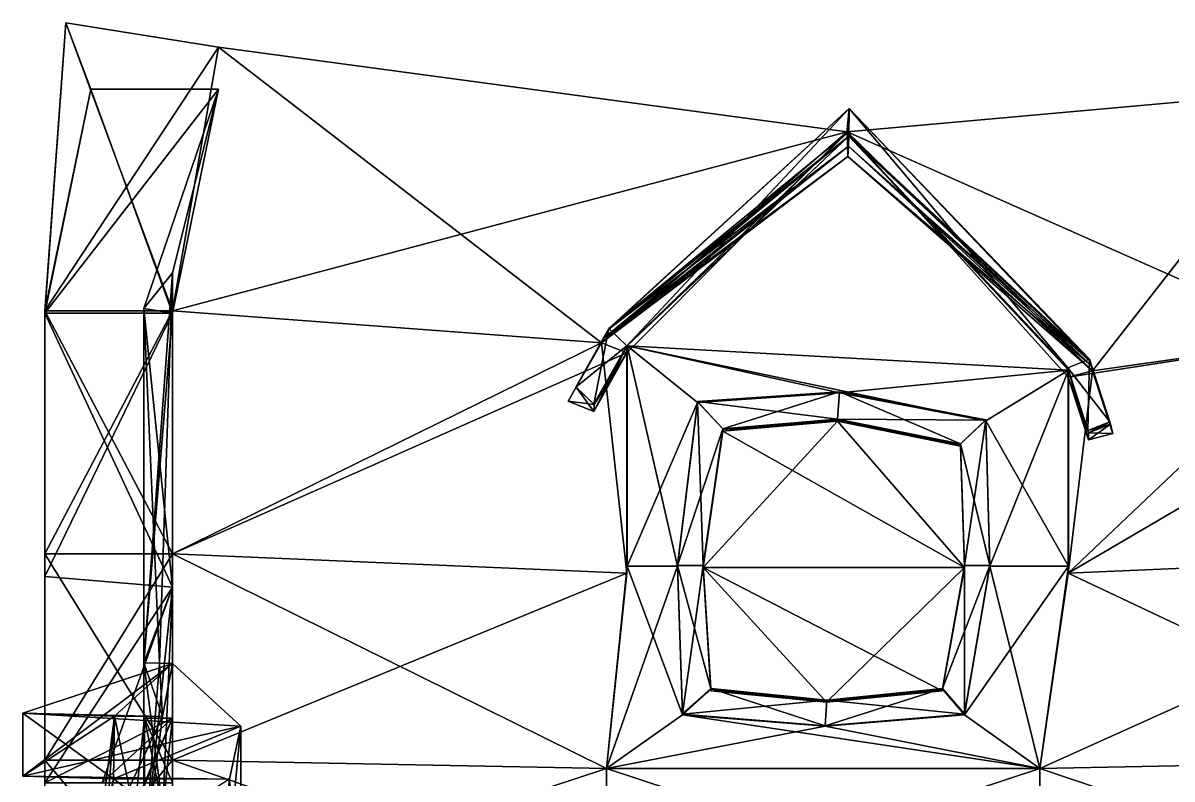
# Model space of a CAD drawing. Extents: x -16.4 to 16.4, y 0 to 31.8.
# Drawn here: x -16.37 to 3.98, y 13.59 to 26.99 of the extents above; entities that cross this region are included whole.
import ezdxf

# ---------------------------------------------------------------- set-up
doc = ezdxf.new("R2010")
doc.units = 0

msp = doc.modelspace()

# ---------------------------------------------------------------- linework, layer by layer
at = {"color": 1}
for points in [[(-15.60487, 26.987103), (-15.976721, 21.887001, 6.49938), (-12.90312, 26.5583, 0.16808)], [(-15.16466, 25.8162), (-15.976721, 21.844704, 5.46633), (-15.60487, 26.987103)], [(-15.976721, 21.844704, 5.46633), (-15.976721, 21.887001, 6.49938), (-15.60487, 26.987103)], [(-15.976721, 21.887001, -6.49937), (-15.60487, 26.987103), (-13.71518, 21.887001, -6.15353)], [(-15.16466, 25.8162), (-15.60487, 26.987103), (-15.976721, 21.887001, -6.49937)], [(-15.60487, 26.987103), (-12.90312, 26.5583, 0.16808), (-13.71518, 21.887001, -6.15353)], [(-15.976721, 21.887001, 6.49938), (-13.71518, 21.887001, 6.15354), (-12.90312, 26.5583, 0.16808)], [(-12.90312, 26.5583, 0.16808), (-13.71518, 21.887001, 6.15354), (-1.76787, 25.055603, 0.4999)], [(-13.71518, 21.887001, -6.15353), (-12.90312, 26.5583, 0.16808), (-6.12381, 21.319702, -5.07844)], [(-12.90312, 26.5583, 0.16808), (-1.76787, 25.055603, 0.4999), (-6.12381, 21.319702, -5.07844)], [(-13.71518, 21.844704, 5.46633), (-15.976721, 21.844704, 5.46633), (-15.16466, 25.8162)], [(-13.71518, 21.844704, -5.466331), (-12.90312, 25.8162), (-15.976721, 21.844704, -5.466331)], [(-12.90312, 25.8162), (-15.16466, 25.8162), (-15.976721, 21.844704, -5.466331)], [(-15.976721, 21.844704, -5.466331), (-15.16466, 25.8162), (-15.976721, 21.887001, -6.49937)], [(-12.90312, 25.8162), (-13.71518, 21.844704, 5.46633), (-15.16466, 25.8162)], [(-13.71518, 22.561401, 0.27472), (-12.90312, 25.8162), (-14.22323, 21.9272, -4.86893)], [(-12.90312, 25.8162), (-13.71518, 21.844704, -5.466331), (-14.22323, 21.9272, -4.86893)], [(-12.90312, 25.8162), (-13.71518, 22.561401, 0.27472), (-13.71518, 21.844704, 5.46633)], [(-1.76787, 25.055603, 0.4999), (2.57518, 20.823803, 5.0723), (6.457581, 25.796303, 0.7352)], [(-1.76787, 25.055603, 0.4999), (6.457581, 25.796303, 0.7352), (6.51268, 21.382103, -5.64001)], [(2.57518, 20.823803, 5.0723), (6.51268, 21.382103, 5.640009), (6.457581, 25.796303, 0.7352)], [(-5.98865, 21.571201, 8.318899), (-5.67058, 21.267101, 8.3235), (-1.735491, 25.470402, 8.135099)], [(-1.735491, 25.470402, 8.135099), (-1.73855, 24.980103, 7.52579), (-5.98865, 21.571201, 8.318899)], [(-5.98865, 21.571201, -8.318871), (-1.735491, 25.470402, -8.13506), (-1.77789, 25.033203, -8.13859)], [(-1.735491, 25.470402, -8.13506), (-5.98865, 21.571201, -8.318871), (-5.98409, 21.566303, -7.68246)], [(-1.73855, 24.980103, -7.52578), (-1.735491, 25.470402, -8.13506), (-5.98409, 21.566303, -7.68246)], [(-5.67058, 21.267101, 8.3235), (-1.77789, 25.033203, 8.138599), (-1.735491, 25.470402, 8.135099)], [(-1.735491, 25.470402, 8.135099), (-1.77789, 25.033203, 8.138599), (2.521979, 21.029102, 8.2691)], [(-1.77789, 25.033203, -8.13859), (-1.735491, 25.470402, -8.13506), (2.13608, 20.875801, -8.27154)], [(-1.73855, 24.980103, 7.52579), (-1.735491, 25.470402, 8.135099), (-1.77789, 25.033203, 8.138599)], [(-1.73855, 24.980103, 7.52579), (-1.77789, 25.033203, 8.138599), (-1.735491, 25.470402, 8.135099)], [(-1.77789, 25.033203, -8.13859), (-1.735491, 25.470402, -8.13506), (-1.73855, 24.980103, -7.52578)], [(-1.735491, 25.470402, -8.13506), (-1.77789, 25.033203, -8.13859), (-1.73855, 24.980103, -7.52578)], [(2.533879, 20.987003, 7.684599), (-1.73855, 24.980103, 7.52579), (-1.735491, 25.470402, 8.135099)], [(2.521979, 21.029102, -8.26906), (-1.735491, 25.470402, -8.13506), (-1.73855, 24.980103, -7.52578)], [(2.521979, 21.029102, 8.2691), (2.533879, 20.987003, 7.684599), (-1.735491, 25.470402, 8.135099)], [(-1.735491, 25.470402, -8.13506), (2.521979, 21.029102, -8.26906), (2.13608, 20.875801, -8.27154)], [(-13.71518, 21.887001, 6.15354), (-6.12381, 21.319702, 5.07845), (-1.76787, 25.055603, 0.4999)], [(-1.76787, 25.055603, 0.4999), (-6.12381, 21.319702, 5.07845), (-1.7559, 24.620403, 3.54547)], [(-1.7559, 24.620403, -3.54547), (-6.12381, 21.319702, -5.07844), (-1.76787, 25.055603, 0.4999)], [(-6.12381, 21.319702, 5.07845), (-5.67054, 21.1404, 5.04002), (-1.76787, 25.055603, 0.4999)], [(-1.76787, 25.055603, 0.4999), (-5.67054, 21.1404, -5.04001), (-6.12381, 21.319702, -5.07844)], [(-5.67058, 21.267101, -8.32345), (-5.98865, 21.571201, -8.318871), (-1.77789, 25.033203, -8.13859)], [(-5.67058, 21.267101, 8.3235), (-5.66602, 21.262302, 7.687), (-1.77789, 25.033203, 8.138599)], [(-5.67058, 21.267101, -8.32345), (-1.77789, 25.033203, -8.13859), (-1.73855, 24.980103, -7.52578)], [(-5.66602, 21.262302, 7.687), (-1.73855, 24.980103, 7.52579), (-1.77789, 25.033203, 8.138599)], [(-1.77789, 25.033203, 8.138599), (2.13608, 20.875801, 8.2715), (2.521979, 21.029102, 8.2691)], [(-1.77789, 25.033203, 8.138599), (-1.73855, 24.980103, 7.52579), (2.13608, 20.875801, 8.2715)], [(-1.73855, 24.980103, -7.52578), (-1.77789, 25.033203, -8.13859), (2.14798, 20.833702, -7.68704)], [(-1.77789, 25.033203, -8.13859), (2.13608, 20.875801, -8.27154), (2.14798, 20.833702, -7.68704)], [(2.57518, 20.823803, 5.0723), (-1.76787, 25.055603, 0.4999), (-1.7559, 24.620403, 3.54547)], [(-1.7559, 24.620403, -3.54547), (-1.76787, 25.055603, 0.4999), (2.57518, 20.823803, -5.0723)], [(2.57518, 20.823803, -5.0723), (-1.76787, 25.055603, 0.4999), (6.51268, 21.382103, -5.64001)], [(2.57518, 20.823803, 5.0723), (-1.76787, 25.055603, 0.4999), (2.143479, 20.711803, 5.04002)], [(2.143479, 20.711803, -5.04001), (-1.76787, 25.055603, 0.4999), (2.57518, 20.823803, -5.0723)], [(-1.747781, 24.804302, 5.40709), (-6.07704, 21.402302, 5.95015), (-1.73855, 24.980103, 7.52579)], [(-6.07704, 21.402302, 5.95015), (-5.98409, 21.566303, 7.682499), (-1.73855, 24.980103, 7.52579)], [(-1.73855, 24.980103, 7.52579), (-5.98409, 21.566303, 7.682499), (-5.98865, 21.571201, 8.318899)], [(-1.747781, 24.804302, -5.40708), (-1.73855, 24.980103, -7.52578), (-5.98409, 21.566303, -7.68246)], [(-5.66602, 21.262302, -7.68704), (-5.67058, 21.267101, -8.32345), (-1.73855, 24.980103, -7.52578)], [(-5.66602, 21.262302, 7.687), (2.14798, 20.833702, 7.687), (-1.73855, 24.980103, 7.52579)], [(-1.73855, 24.980103, -7.52578), (2.14798, 20.833702, -7.68704), (-5.66602, 21.262302, -7.68704)], [(-1.747781, 24.804302, 5.40709), (-1.73855, 24.980103, 7.52579), (2.533879, 20.987003, 7.684599)], [(-1.747781, 24.804302, -5.40708), (2.55108, 20.918903, -6.59456), (-1.73855, 24.980103, -7.52578)], [(-1.73855, 24.980103, 7.52579), (2.14798, 20.833702, 7.687), (2.13608, 20.875801, 8.2715)], [(2.533879, 20.987003, -7.68456), (2.521979, 21.029102, -8.26906), (-1.73855, 24.980103, -7.52578)], [(2.55108, 20.918903, -6.59456), (2.533879, 20.987003, -7.68456), (-1.73855, 24.980103, -7.52578)], [(-1.7559, 24.620403, 3.54547), (-6.12381, 21.319702, 5.07845), (-1.747781, 24.804302, 5.40709)], [(-6.12381, 21.319702, 5.07845), (-6.07704, 21.402302, 5.95015), (-1.747781, 24.804302, 5.40709)], [(-6.12381, 21.319702, -5.07844), (-1.7559, 24.620403, -3.54547), (-6.07704, 21.402302, -5.95015)], [(-6.07704, 21.402302, -5.95015), (-1.747781, 24.804302, -5.40708), (-5.98409, 21.566303, -7.68246)], [(-1.7559, 24.620403, -3.54547), (-1.747781, 24.804302, -5.40708), (-6.07704, 21.402302, -5.95015)], [(2.57518, 20.823803, 5.0723), (-1.7559, 24.620403, 3.54547), (-1.747781, 24.804302, 5.40709)], [(2.55108, 20.918903, -6.59456), (-1.747781, 24.804302, -5.40708), (-1.7559, 24.620403, -3.54547)], [(2.57518, 20.823803, -5.0723), (2.55108, 20.918903, -6.59456), (-1.7559, 24.620403, -3.54547)], [(2.55108, 20.918903, 6.59456), (-1.747781, 24.804302, 5.40709), (2.533879, 20.987003, 7.684599)], [(2.55108, 20.918903, 6.59456), (2.57518, 20.823803, 5.0723), (-1.747781, 24.804302, 5.40709)], [(-13.71518, 22.561401, 0.27472), (-14.22323, 21.9272, 4.86893), (-13.71518, 21.844704, 5.46633)], [(-14.22323, 21.9272, 4.86893), (-13.71518, 22.561401, 0.27472), (-13.94843, 15.639702, 2.31535)], [(-14.22323, 21.9272, -4.86893), (-14.22323, 15.644901, -4.82383), (-13.71518, 22.561401, 0.27472)], [(-14.22323, 15.644901, -4.82383), (-13.94843, 15.639702, -2.315339), (-13.71518, 22.561401, 0.27472)], [(-13.94843, 15.639702, 2.31535), (-13.71518, 22.561401, 0.27472), (-13.71518, 15.635303, -0.18607)], [(-13.71518, 22.561401, 0.27472), (-13.94843, 15.639702, -2.315339), (-13.71518, 15.635303, -0.18607)], [(-15.976721, 17.580902, 7.21959), (-13.71518, 17.580902, 7.2196), (-15.976721, 21.887001, 6.49938)], [(-13.71518, 17.580902, 7.2196), (-13.71518, 21.887001, 6.15354), (-15.976721, 21.887001, 6.49938)], [(-15.976721, 21.887001, 6.49938), (-15.976721, 21.844704, 5.46633), (-15.976721, 17.580902, 7.21959)], [(-13.71518, 17.580902, -7.21959), (-15.976721, 17.580902, -7.21959), (-13.71518, 21.887001, -6.15353)], [(-15.976721, 17.580902, -7.21959), (-15.976721, 21.887001, -6.49937), (-13.71518, 21.887001, -6.15353)], [(-15.976721, 21.844704, -5.466331), (-15.976721, 21.887001, -6.49937), (-15.976721, 17.176701, -6.18654)], [(-15.976721, 21.887001, -6.49937), (-15.976721, 17.580902, -7.21959), (-15.976721, 17.176701, -6.18654)], [(-15.976721, 21.844704, 5.46633), (-15.976721, 17.176701, 6.18655), (-15.976721, 17.580902, 7.21959)], [(-15.976721, 21.844704, 5.46633), (-13.71518, 21.844704, 5.46633), (-15.976721, 17.176701, 6.18655)], [(-13.71518, 21.844704, 5.46633), (-13.71518, 16.990303, 6.68228), (-15.976721, 17.176701, 6.18655)], [(-13.71518, 21.844704, -5.466331), (-15.976721, 21.844704, -5.466331), (-13.71518, 16.990303, -6.68227)], [(-15.976721, 21.844704, -5.466331), (-15.976721, 17.176701, -6.18654), (-13.71518, 16.990303, -6.68227)], [(-14.22323, 15.644901, 4.82384), (-13.71518, 16.990303, 6.68228), (-14.22323, 21.9272, 4.86893)], [(-13.71518, 16.990303, 6.68228), (-13.71518, 21.844704, 5.46633), (-14.22323, 21.9272, 4.86893)], [(-14.22323, 15.644901, 4.82384), (-14.22323, 21.9272, 4.86893), (-13.94843, 15.639702, 2.31535)], [(-14.22323, 15.644901, -4.82383), (-14.22323, 21.9272, -4.86893), (-13.71518, 21.844704, -5.466331)], [(-13.71518, 16.990303, -6.68227), (-14.22323, 15.644901, -4.82383), (-13.71518, 21.844704, -5.466331)], [(-13.71518, 17.580902, 7.2196), (-6.12381, 21.319702, 5.07845), (-13.71518, 21.887001, 6.15354)], [(-6.12381, 21.319702, -5.07844), (-13.71518, 17.580902, -7.21959), (-13.71518, 21.887001, -6.15353)], [(10.07428, 17.580902, 7.2196), (10.07428, 21.887001, 6.15354), (2.143479, 17.237301, 6.22504)], [(10.07428, 21.887001, 6.15354), (6.51268, 21.382103, 5.640009), (2.143479, 17.237301, 6.22504)], [(-5.67058, 21.267101, 8.3235), (-5.98865, 21.571201, 8.318899), (-6.5734, 20.534603, 8.2882)], [(-5.98865, 21.571201, 8.318899), (-5.98409, 21.566303, 7.682499), (-6.5734, 20.534603, 8.2882)], [(-6.255321, 20.230503, -8.29282), (-6.5734, 20.534603, -8.28824), (-5.98865, 21.571201, -8.318871)], [(-5.98865, 21.571201, -8.318871), (-6.5734, 20.534603, -8.28824), (-6.568841, 20.5298, -7.65183)], [(-5.98409, 21.566303, -7.68246), (-5.98865, 21.571201, -8.318871), (-6.568841, 20.5298, -7.65183)], [(-5.67058, 21.267101, -8.32345), (-6.255321, 20.230503, -8.29282), (-5.98865, 21.571201, -8.318871)], [(-6.568841, 20.5298, 7.6518), (-5.98409, 21.566303, 7.682499), (-6.70855, 20.2831, 5.42094)], [(-5.98409, 21.566303, 7.682499), (-6.07704, 21.402302, 5.95015), (-6.70855, 20.2831, 5.42094)], [(-6.70855, 20.2831, 5.42094), (-6.07704, 21.402302, 5.95015), (-6.12381, 21.319702, 5.07845)], [(-6.568841, 20.5298, -7.65183), (-6.70855, 20.2831, -5.42093), (-6.07704, 21.402302, -5.95015)], [(-6.07704, 21.402302, -5.95015), (-6.70855, 20.2831, -5.42093), (-6.12381, 21.319702, -5.07844)], [(-5.98409, 21.566303, 7.682499), (-6.568841, 20.5298, 7.6518), (-6.5734, 20.534603, 8.2882)], [(-5.98409, 21.566303, -7.68246), (-6.568841, 20.5298, -7.65183), (-6.07704, 21.402302, -5.95015)], [(2.143479, 17.237301, 6.22504), (6.51268, 21.382103, 5.640009), (2.143479, 20.711803, 5.04002)], [(6.51268, 21.382103, 5.640009), (2.57518, 20.823803, 5.0723), (2.143479, 20.711803, 5.04002)], [(10.07428, 17.580902, -7.21959), (2.143479, 17.237301, -6.22503), (6.51268, 21.382103, -5.64001)], [(6.51268, 21.382103, -5.64001), (2.143479, 17.237301, -6.22503), (2.57518, 20.823803, -5.0723)], [(-5.67054, 21.1404, 5.04002), (-6.12381, 21.319702, 5.07845), (-13.71518, 17.580902, 7.2196)], [(-5.67054, 17.237301, -6.22503), (-13.71518, 17.580902, -7.21959), (-6.12381, 21.319702, -5.07844)], [(-6.255321, 20.230503, 8.292799), (-5.67058, 21.267101, 8.3235), (-6.5734, 20.534603, 8.2882)], [(-6.255321, 20.230503, 8.292799), (-6.250761, 20.2257, 7.6564), (-5.67058, 21.267101, 8.3235)], [(-6.255321, 20.230503, -8.29282), (-5.67058, 21.267101, -8.32345), (-5.66602, 21.262302, -7.68704)], [(-6.250761, 20.2257, -7.65641), (-6.255321, 20.230503, -8.29282), (-5.66602, 21.262302, -7.68704)], [(-5.67054, 21.1404, -5.04001), (-6.255291, 20.103802, -5.3825), (-5.66602, 21.262302, -7.68704)], [(-6.255291, 20.103802, -5.3825), (-6.250761, 20.2257, -7.65641), (-5.66602, 21.262302, -7.68704)], [(-6.250761, 20.2257, 7.6564), (-5.66602, 21.262302, 7.687), (-5.67058, 21.267101, 8.3235)], [(-5.67054, 21.1404, 5.04002), (-5.66602, 21.262302, 7.687), (-6.250761, 20.2257, 7.6564)], [(-5.67054, 21.1404, -5.04001), (-5.67054, 17.237301, -6.22503), (-6.12381, 21.319702, -5.07844)], [(-5.66602, 21.262302, 7.687), (-5.67054, 21.1404, 5.04002), (-5.66602, 17.359303, 8.0021)], [(-5.67054, 21.1404, -5.04001), (-5.66602, 21.262302, -7.68704), (-5.67054, 17.237301, -6.22503)], [(-5.66602, 21.262302, -7.68704), (-5.66602, 17.359303, -8.002131), (-5.67054, 17.237301, -6.22503)], [(-4.42224, 20.259903, 7.7704), (-5.66602, 21.262302, 7.687), (-4.773951, 17.359303, 8.0021)], [(-5.66602, 21.262302, 7.687), (-5.66602, 17.359303, 8.0021), (-4.773951, 17.359303, 8.0021)], [(2.14798, 20.833702, 7.687), (-5.66602, 21.262302, 7.687), (-1.90493, 20.432404, 7.7685)], [(-1.90493, 20.432404, 7.7685), (-5.66602, 21.262302, 7.687), (-4.42224, 20.259903, 7.7704)], [(-5.66602, 21.262302, -7.68704), (-4.42224, 20.259903, -7.77043), (-5.66602, 17.359303, -8.002131)], [(2.14798, 20.833702, -7.68704), (0.68758, 19.935402, -7.766), (-5.66602, 21.262302, -7.68704)], [(0.68758, 19.935402, -7.766), (-1.90493, 20.432404, -7.76846), (-5.66602, 21.262302, -7.68704)], [(-5.66602, 21.262302, -7.68704), (-1.90493, 20.432404, -7.76846), (-4.42224, 20.259903, -7.77043)], [(-5.67054, 17.237301, 6.22504), (-5.67054, 21.1404, 5.04002), (-13.71518, 17.580902, 7.2196)], [(-6.255291, 20.103802, 5.38251), (-5.67054, 21.1404, 5.04002), (-6.250761, 20.2257, 7.6564)], [(-5.67054, 21.1404, 5.04002), (-5.67054, 17.237301, 6.22504), (-5.66602, 17.359303, 8.0021)], [(2.521979, 21.029102, 8.2691), (2.13608, 20.875801, 8.2715), (2.493979, 19.7663, 8.406)], [(2.521979, 21.029102, -8.26906), (2.87978, 19.919601, -8.403481), (2.13608, 20.875801, -8.27154)], [(2.87978, 19.919601, 8.4035), (2.521979, 21.029102, 8.2691), (2.493979, 19.7663, 8.406)], [(2.87978, 19.919601, 8.4035), (2.89168, 19.877502, 7.819), (2.521979, 21.029102, 8.2691)], [(2.89168, 19.877502, 7.819), (2.533879, 20.987003, 7.684599), (2.521979, 21.029102, 8.2691)], [(2.87978, 19.919601, -8.403481), (2.521979, 21.029102, -8.26906), (2.533879, 20.987003, -7.68456)], [(2.89168, 19.877502, 7.819), (2.55108, 20.918903, 6.59456), (2.533879, 20.987003, 7.684599)], [(2.89168, 19.877502, -7.81898), (2.87978, 19.919601, -8.403481), (2.533879, 20.987003, -7.68456)], [(2.55108, 20.918903, -6.59456), (2.89168, 19.877502, -7.81898), (2.533879, 20.987003, -7.68456)], [(0.68758, 19.935402, 7.766), (2.14798, 20.833702, 7.687), (-1.90493, 20.432404, 7.7685)], [(2.14798, 20.833702, 7.687), (0.68758, 19.935402, 7.766), (0.75738, 17.359303, 8.0021)], [(2.14798, 20.833702, -7.68704), (2.14798, 17.359303, -8.002131), (0.68758, 19.935402, -7.766)], [(2.14798, 17.359303, 8.0021), (2.14798, 20.833702, 7.687), (0.75738, 17.359303, 8.0021)], [(2.13608, 20.875801, 8.2715), (2.14798, 20.833702, 7.687), (2.493979, 19.7663, 8.406)], [(2.87978, 19.919601, -8.403481), (2.493979, 19.7663, -8.40596), (2.13608, 20.875801, -8.27154)], [(2.14798, 20.833702, -7.68704), (2.13608, 20.875801, -8.27154), (2.505879, 19.724201, -7.82146)], [(2.13608, 20.875801, -8.27154), (2.493979, 19.7663, -8.40596), (2.505879, 19.724201, -7.82146)], [(2.14798, 20.833702, 7.687), (2.143479, 20.711803, 5.04002), (2.50128, 19.602303, 5.54668)], [(2.14798, 20.833702, -7.68704), (2.505879, 19.724201, -7.82146), (2.143479, 20.711803, -5.04001)], [(2.14798, 17.359303, 8.0021), (2.143479, 17.237301, 6.22504), (2.14798, 20.833702, 7.687)], [(2.143479, 17.237301, 6.22504), (2.143479, 20.711803, 5.04002), (2.14798, 20.833702, 7.687)], [(2.14798, 17.359303, -8.002131), (2.14798, 20.833702, -7.68704), (2.143479, 20.711803, -5.04001)], [(2.143479, 17.237301, -6.22503), (2.143479, 20.711803, -5.04001), (2.57518, 20.823803, -5.0723)], [(2.505879, 19.724201, 7.821499), (2.14798, 20.833702, 7.687), (2.50128, 19.602303, 5.54668)], [(2.14798, 20.833702, 7.687), (2.505879, 19.724201, 7.821499), (2.493979, 19.7663, 8.406)], [(2.57518, 20.823803, 5.0723), (2.55108, 20.918903, 6.59456), (2.89168, 19.877502, 7.819)], [(2.57518, 20.823803, -5.0723), (2.93298, 19.714302, -5.57896), (2.55108, 20.918903, -6.59456)], [(2.93298, 19.714302, -5.57896), (2.89168, 19.877502, -7.81898), (2.55108, 20.918903, -6.59456)], [(2.93298, 19.714302, 5.578969), (2.57518, 20.823803, 5.0723), (2.89168, 19.877502, 7.819)], [(2.505879, 19.724201, -7.82146), (2.50128, 19.602303, -5.54668), (2.143479, 20.711803, -5.04001)], [(2.143479, 17.237301, -6.22503), (2.14798, 17.359303, -8.002131), (2.143479, 20.711803, -5.04001)], [(-6.70855, 20.2831, 5.42094), (-6.255291, 20.103802, 5.38251), (-6.568841, 20.5298, 7.6518)], [(-6.70855, 20.2831, -5.42093), (-6.568841, 20.5298, -7.65183), (-6.250761, 20.2257, -7.65641)], [(-6.5734, 20.534603, 8.2882), (-6.568841, 20.5298, 7.6518), (-6.255321, 20.230503, 8.292799)], [(-6.568841, 20.5298, -7.65183), (-6.5734, 20.534603, -8.28824), (-6.250761, 20.2257, -7.65641)], [(-6.5734, 20.534603, -8.28824), (-6.255321, 20.230503, -8.29282), (-6.250761, 20.2257, -7.65641)], [(-6.255291, 20.103802, 5.38251), (-6.250761, 20.2257, 7.6564), (-6.568841, 20.5298, 7.6518)], [(-6.568841, 20.5298, 7.6518), (-6.250761, 20.2257, 7.6564), (-6.255321, 20.230503, 8.292799)], [(-4.42192, 20.275803, -8.04012), (-4.42224, 20.259903, -7.77043), (-1.904611, 20.448303, -8.03814)], [(-4.42224, 20.259903, -7.77043), (-1.90493, 20.432404, -7.76846), (-1.904611, 20.448303, -8.03814)], [(-1.90493, 20.432404, 7.7685), (-4.42224, 20.259903, 7.7704), (-4.42193, 20.2752, 8.0305)], [(-4.42193, 20.2752, 8.0305), (-3.969531, 19.795002, 8.070099), (-1.90462, 20.447803, 8.0285)], [(-1.90462, 20.447803, 8.0285), (-1.90493, 20.432404, 7.7685), (-4.42193, 20.2752, 8.0305)], [(-4.42192, 20.275803, -8.04012), (-1.904611, 20.448303, -8.03814), (-1.93891, 19.968002, -8.07622)], [(-3.969531, 19.795002, 8.070099), (-1.93892, 19.967403, 8.066599), (-1.90462, 20.447803, 8.0285)], [(-1.90462, 20.447803, 8.0285), (-1.93892, 19.967403, 8.066599), (0.68788, 19.950703, 8.0261)], [(-1.93891, 19.968002, -8.07622), (-1.904611, 20.448303, -8.03814), (0.235479, 19.528301, -8.07325)], [(-1.904611, 20.448303, -8.03814), (-1.90493, 20.432404, -7.76846), (0.68788, 19.951302, -8.03569)], [(0.68758, 19.935402, 7.766), (-1.90493, 20.432404, 7.7685), (-1.90462, 20.447803, 8.0285)], [(-1.90493, 20.432404, -7.76846), (0.68758, 19.935402, -7.766), (0.68788, 19.951302, -8.03569)], [(0.68788, 19.950703, 8.0261), (0.68758, 19.935402, 7.766), (-1.90462, 20.447803, 8.0285)], [(-1.904611, 20.448303, -8.03814), (0.68788, 19.951302, -8.03569), (0.235479, 19.528301, -8.07325)], [(-6.255291, 20.103802, -5.3825), (-6.70855, 20.2831, -5.42093), (-6.250761, 20.2257, -7.65641)], [(-4.42224, 20.259903, -7.77043), (-4.773951, 17.359303, -8.002131), (-5.66602, 17.359303, -8.002131)], [(-4.77363, 17.375202, -8.27182), (-4.773951, 17.359303, -8.002131), (-4.42192, 20.275803, -8.04012)], [(-4.773951, 17.359303, -8.002131), (-4.42224, 20.259903, -7.77043), (-4.42192, 20.275803, -8.04012)], [(-4.42224, 20.259903, 7.7704), (-4.773951, 17.359303, 8.0021), (-4.77364, 17.374603, 8.262199)], [(-4.42193, 20.2752, 8.0305), (-4.77364, 17.374603, 8.262199), (-3.969531, 19.795002, 8.070099)], [(-4.42193, 20.2752, 8.0305), (-4.42224, 20.259903, 7.7704), (-4.77364, 17.374603, 8.262199)], [(-4.77363, 17.375202, -8.27182), (-4.42192, 20.275803, -8.04012), (-4.32123, 17.375202, -8.27182)], [(-4.42192, 20.275803, -8.04012), (-3.969521, 19.795502, -8.07972), (-4.32123, 17.375202, -8.27182)], [(-3.969521, 19.795502, -8.07972), (-4.42192, 20.275803, -8.04012), (-1.93891, 19.968002, -8.07622)], [(-1.93996, 19.927303, 7.34934), (-1.93923, 19.952103, 7.8065), (-3.970571, 19.754902, 7.35284)], [(-1.93923, 19.952103, 7.8065), (-3.969841, 19.779602, 7.81), (-3.970571, 19.754902, 7.35284)], [(-3.969531, 19.795002, 8.070099), (-3.969841, 19.779602, 7.81), (-1.93892, 19.967403, 8.066599)], [(-3.969841, 19.779602, 7.81), (-1.93923, 19.952103, 7.8065), (-1.93892, 19.967403, 8.066599)], [(-1.93923, 19.952103, -7.80654), (-1.93996, 19.927303, -7.34934), (-3.969841, 19.779602, -7.81004)], [(-1.93923, 19.952103, -7.80654), (-3.969841, 19.779602, -7.81004), (-3.969521, 19.795502, -8.07972)], [(-1.93891, 19.968002, -8.07622), (-1.93923, 19.952103, -7.80654), (-3.969521, 19.795502, -8.07972)], [(0.23518, 19.512402, 7.8036), (-1.93923, 19.952103, 7.8065), (-1.93996, 19.927303, 7.34934)], [(0.23438, 19.487602, -7.34636), (-1.93996, 19.927303, -7.34934), (-1.93923, 19.952103, -7.80654)], [(0.23518, 19.512402, -7.80356), (-1.93923, 19.952103, -7.80654), (-1.93891, 19.968002, -8.07622)], [(-1.93892, 19.967403, 8.066599), (-1.93923, 19.952103, 7.8065), (0.235479, 19.527702, 8.063601)], [(0.23518, 19.512402, -7.80356), (0.23438, 19.487602, -7.34636), (-1.93923, 19.952103, -7.80654)], [(-1.93923, 19.952103, 7.8065), (0.23518, 19.512402, 7.8036), (0.235479, 19.527702, 8.063601)], [(-1.93892, 19.967403, 8.066599), (0.235479, 19.527702, 8.063601), (0.68788, 19.950703, 8.0261)], [(0.235479, 19.528301, -8.07325), (0.23518, 19.512402, -7.80356), (-1.93891, 19.968002, -8.07622)], [(0.235479, 19.528301, -8.07325), (0.68788, 19.951302, -8.03569), (0.30538, 17.375202, -8.27182)], [(0.68788, 19.950703, 8.0261), (0.235479, 19.527702, 8.063601), (0.75768, 17.374603, 8.262199)], [(0.68788, 19.951302, -8.03569), (0.75778, 17.375202, -8.27182), (0.30538, 17.375202, -8.27182)], [(0.68788, 19.951302, -8.03569), (0.68758, 19.935402, -7.766), (0.75778, 17.375202, -8.27182)], [(0.75738, 17.359303, 8.0021), (0.68758, 19.935402, 7.766), (0.68788, 19.950703, 8.0261)], [(0.75768, 17.374603, 8.262199), (0.75738, 17.359303, 8.0021), (0.68788, 19.950703, 8.0261)], [(-4.77364, 17.374603, 8.262199), (-4.32124, 17.374603, 8.262199), (-3.969531, 19.795002, 8.070099)], [(-3.970571, 19.754902, 7.35284), (-4.32228, 17.334503, 7.54494), (-1.93996, 19.927303, 7.34934)], [(-4.32228, 17.334503, 7.54494), (0.304279, 17.334503, 7.54494), (-1.93996, 19.927303, 7.34934)], [(-3.970571, 19.754902, 7.35284), (-3.969841, 19.779602, 7.81), (-4.32228, 17.334503, 7.54494)], [(-3.969841, 19.779602, 7.81), (-4.32155, 17.359303, 8.0021), (-4.32228, 17.334503, 7.54494)], [(-4.32228, 17.334503, -7.54493), (-3.970571, 19.754902, -7.35284), (0.304279, 17.334503, -7.54493)], [(-3.970571, 19.754902, -7.35284), (-4.32228, 17.334503, -7.54493), (-4.32155, 17.359303, -8.002131)], [(-4.32124, 17.374603, 8.262199), (-4.32155, 17.359303, 8.0021), (-3.969531, 19.795002, 8.070099)], [(-4.32155, 17.359303, 8.0021), (-3.969841, 19.779602, 7.81), (-3.969531, 19.795002, 8.070099)], [(-3.969841, 19.779602, -7.81004), (-3.970571, 19.754902, -7.35284), (-4.32155, 17.359303, -8.002131)], [(-3.969841, 19.779602, -7.81004), (-4.32155, 17.359303, -8.002131), (-4.32123, 17.375202, -8.27182)], [(-3.969521, 19.795502, -8.07972), (-3.969841, 19.779602, -7.81004), (-4.32123, 17.375202, -8.27182)], [(-3.970571, 19.754902, -7.35284), (-1.93996, 19.927303, -7.34934), (0.304279, 17.334503, -7.54493)], [(-1.93996, 19.927303, -7.34934), (-3.970571, 19.754902, -7.35284), (-3.969841, 19.779602, -7.81004)], [(-1.93996, 19.927303, 7.34934), (0.304279, 17.334503, 7.54494), (0.23438, 19.487602, 7.34637)], [(0.304279, 17.334503, -7.54493), (-1.93996, 19.927303, -7.34934), (0.23438, 19.487602, -7.34636)], [(0.23438, 19.487602, 7.34637), (0.23518, 19.512402, 7.8036), (-1.93996, 19.927303, 7.34934)], [(2.14798, 17.359303, -8.002131), (0.75738, 17.359303, -8.002131), (0.68758, 19.935402, -7.766)], [(0.68758, 19.935402, -7.766), (0.75738, 17.359303, -8.002131), (0.75778, 17.375202, -8.27182)], [(2.493979, 19.7663, 8.406), (2.505879, 19.724201, 7.821499), (2.87978, 19.919601, 8.4035)], [(2.493979, 19.7663, -8.40596), (2.87978, 19.919601, -8.403481), (2.89168, 19.877502, -7.81898)], [(2.505879, 19.724201, -7.82146), (2.493979, 19.7663, -8.40596), (2.89168, 19.877502, -7.81898)], [(2.505879, 19.724201, -7.82146), (2.89168, 19.877502, -7.81898), (2.50128, 19.602303, -5.54668)], [(2.89168, 19.877502, -7.81898), (2.93298, 19.714302, -5.57896), (2.50128, 19.602303, -5.54668)], [(2.505879, 19.724201, 7.821499), (2.89168, 19.877502, 7.819), (2.87978, 19.919601, 8.4035)], [(2.89168, 19.877502, 7.819), (2.505879, 19.724201, 7.821499), (2.93298, 19.714302, 5.578969)], [(2.505879, 19.724201, 7.821499), (2.50128, 19.602303, 5.54668), (2.93298, 19.714302, 5.578969)], [(0.304979, 17.359303, 8.0021), (0.23518, 19.512402, 7.8036), (0.23438, 19.487602, 7.34637)], [(0.304279, 17.334503, -7.54493), (0.23438, 19.487602, -7.34636), (0.23518, 19.512402, -7.80356)], [(0.304279, 17.334503, 7.54494), (0.304979, 17.359303, 8.0021), (0.23438, 19.487602, 7.34637)], [(0.304979, 17.359303, -8.002131), (0.23518, 19.512402, -7.80356), (0.235479, 19.528301, -8.07325)], [(0.235479, 19.527702, 8.063601), (0.23518, 19.512402, 7.8036), (0.30528, 17.374603, 8.262199)], [(0.304979, 17.359303, -8.002131), (0.304279, 17.334503, -7.54493), (0.23518, 19.512402, -7.80356)], [(0.23518, 19.512402, 7.8036), (0.304979, 17.359303, 8.0021), (0.30528, 17.374603, 8.262199)], [(0.30538, 17.375202, -8.27182), (0.304979, 17.359303, -8.002131), (0.235479, 19.528301, -8.07325)], [(0.235479, 19.527702, 8.063601), (0.30528, 17.374603, 8.262199), (0.75768, 17.374603, 8.262199)], [(-15.976721, 17.580902, 7.21959), (-15.976721, 17.176701, 6.18655), (-15.976721, 13.924301, 9.1012)], [(-15.976721, 13.924301, 9.1012), (-13.71518, 13.924202, 9.1012), (-15.976721, 17.580902, 7.21959)], [(-13.71518, 13.924202, 9.1012), (-13.71518, 17.580902, 7.2196), (-15.976721, 17.580902, 7.21959)], [(-15.976721, 17.176701, -6.18654), (-15.976721, 17.580902, -7.21959), (-15.976721, 13.52, -8.188721)], [(-15.976721, 17.580902, -7.21959), (-15.976721, 13.924301, -9.10117), (-15.976721, 13.52, -8.188721)], [(-13.71518, 13.924202, -9.10118), (-15.976721, 13.924301, -9.10117), (-13.71518, 17.580902, -7.21959)], [(-15.976721, 13.924301, -9.10117), (-15.976721, 17.580902, -7.21959), (-13.71518, 17.580902, -7.21959)], [(-13.71518, 17.580902, 7.2196), (-13.71518, 13.924202, 9.1012), (-5.67054, 17.237301, 6.22504)], [(-13.71518, 13.924202, -9.10118), (-13.71518, 17.580902, -7.21959), (-6.03192, 13.774502, -8.106621)], [(-13.71518, 17.580902, -7.21959), (-5.67054, 17.237301, -6.22503), (-6.03192, 13.774502, -8.106621)], [(2.143479, 17.237301, 6.22504), (1.642079, 13.774502, 8.1066), (10.07428, 17.580902, 7.2196)], [(1.642079, 13.774502, 8.1066), (9.154579, 13.924301, 9.1012), (10.07428, 17.580902, 7.2196)], [(2.143479, 17.237301, -6.22503), (10.07428, 17.580902, -7.21959), (9.154579, 13.924301, -9.10118)], [(-5.67054, 17.237301, 6.22504), (-6.03192, 13.774502, 8.1066), (-5.66602, 17.359303, 8.0021)], [(-5.66602, 17.359303, 8.0021), (-6.03192, 13.774502, 8.1066), (-4.773951, 17.359303, 8.0021)], [(-6.03192, 13.774502, 8.1066), (-4.68602, 14.726501, 8.078899), (-4.773951, 17.359303, 8.0021)], [(-5.66602, 17.359303, -8.002131), (-6.03192, 13.774502, -8.106621), (-5.67054, 17.237301, -6.22503)], [(-6.03192, 13.774502, -8.106621), (-5.66602, 17.359303, -8.002131), (-4.68602, 14.726501, -8.078871)], [(-5.66602, 17.359303, -8.002131), (-4.773951, 17.359303, -8.002131), (-4.68602, 14.726501, -8.078871)], [(-4.68602, 14.726501, -8.078871), (-4.773951, 17.359303, -8.002131), (-4.77363, 17.375202, -8.27182)], [(-4.77364, 17.374603, 8.262199), (-4.773951, 17.359303, 8.0021), (-4.68571, 14.741901, 8.3389)], [(-4.773951, 17.359303, 8.0021), (-4.68602, 14.726501, 8.078899), (-4.68571, 14.741901, 8.3389)], [(-4.68571, 14.741901, 8.3389), (-4.18574, 15.194103, 8.325701), (-4.77364, 17.374603, 8.262199)], [(-4.18574, 15.194103, 8.325701), (-4.32124, 17.374603, 8.262199), (-4.77364, 17.374603, 8.262199)], [(-4.6857, 14.7425, -8.348551), (-4.77363, 17.375202, -8.27182), (-4.32123, 17.375202, -8.27182)], [(-4.6857, 14.7425, -8.348551), (-4.68602, 14.726501, -8.078871), (-4.77363, 17.375202, -8.27182)], [(-4.18573, 15.194702, -8.33537), (-4.6857, 14.7425, -8.348551), (-4.32123, 17.375202, -8.27182)], [(-4.32228, 17.334503, 7.54494), (-4.32155, 17.359303, 8.0021), (-4.18678, 15.154003, 7.6085)], [(-4.32155, 17.359303, -8.002131), (-4.32228, 17.334503, -7.54493), (-4.18605, 15.178802, -8.06569)], [(0.304279, 17.334503, 7.54494), (-4.32228, 17.334503, 7.54494), (-2.13422, 14.950302, 7.6085)], [(-2.13422, 14.950302, 7.6085), (-4.32228, 17.334503, 7.54494), (-4.18678, 15.154003, 7.6085)], [(0.304279, 17.334503, -7.54493), (-0.08582, 15.154003, -7.60849), (-4.32228, 17.334503, -7.54493)], [(-0.08582, 15.154003, -7.60849), (-2.13422, 14.950302, -7.60849), (-4.32228, 17.334503, -7.54493)], [(-4.32228, 17.334503, -7.54493), (-2.13422, 14.950302, -7.60849), (-4.18678, 15.154003, -7.60849)], [(-4.32228, 17.334503, -7.54493), (-4.18678, 15.154003, -7.60849), (-4.18605, 15.178802, -8.06569)], [(-4.32123, 17.375202, -8.27182), (-4.32155, 17.359303, -8.002131), (-4.18573, 15.194702, -8.33537)], [(-4.18605, 15.178802, 8.065701), (-4.32155, 17.359303, 8.0021), (-4.32124, 17.374603, 8.262199)], [(-4.32155, 17.359303, 8.0021), (-4.18605, 15.178802, 8.065701), (-4.18678, 15.154003, 7.6085)], [(-4.32155, 17.359303, -8.002131), (-4.18605, 15.178802, -8.06569), (-4.18573, 15.194702, -8.33537)], [(-4.18574, 15.194103, 8.325701), (-4.18605, 15.178802, 8.065701), (-4.32124, 17.374603, 8.262199)], [(-0.08582, 15.154003, 7.6085), (0.304279, 17.334503, 7.54494), (-2.13422, 14.950302, 7.6085)], [(-0.08512, 15.178802, -8.06569), (-0.08582, 15.154003, -7.60849), (0.304979, 17.359303, -8.002131)], [(-0.08582, 15.154003, -7.60849), (0.304279, 17.334503, -7.54493), (0.304979, 17.359303, -8.002131)], [(-0.08582, 15.154003, 7.6085), (-0.08512, 15.178802, 8.065701), (0.304279, 17.334503, 7.54494)], [(-0.084821, 15.194702, -8.33537), (-0.08512, 15.178802, -8.06569), (0.30538, 17.375202, -8.27182)], [(-0.08512, 15.178802, -8.06569), (0.304979, 17.359303, -8.002131), (0.30538, 17.375202, -8.27182)], [(-0.08512, 15.178802, 8.065701), (0.304979, 17.359303, 8.0021), (0.304279, 17.334503, 7.54494)], [(0.304979, 17.359303, 8.0021), (-0.08512, 15.178802, 8.065701), (-0.084821, 15.194103, 8.325701)], [(0.30688, 14.7425, -8.348551), (-0.084821, 15.194702, -8.33537), (0.30538, 17.375202, -8.27182)], [(0.30688, 14.741901, 8.3389), (0.75768, 17.374603, 8.262199), (-0.084821, 15.194103, 8.325701)], [(0.75768, 17.374603, 8.262199), (0.30528, 17.374603, 8.262199), (-0.084821, 15.194103, 8.325701)], [(0.30528, 17.374603, 8.262199), (0.304979, 17.359303, 8.0021), (-0.084821, 15.194103, 8.325701)], [(0.75778, 17.375202, -8.27182), (0.30688, 14.7425, -8.348551), (0.30538, 17.375202, -8.27182)], [(0.30688, 14.741901, 8.3389), (0.30658, 14.726501, 8.078899), (0.75768, 17.374603, 8.262199)], [(0.30658, 14.726501, 8.078899), (0.75738, 17.359303, 8.0021), (0.75768, 17.374603, 8.262199)], [(0.30658, 14.726501, 8.078899), (1.642079, 13.774502, 8.1066), (0.75738, 17.359303, 8.0021)], [(1.642079, 13.774502, -8.106621), (0.30658, 14.726501, -8.078871), (2.14798, 17.359303, -8.002131)], [(0.30658, 14.726501, -8.078871), (0.75738, 17.359303, -8.002131), (2.14798, 17.359303, -8.002131)], [(0.75738, 17.359303, -8.002131), (0.30658, 14.726501, -8.078871), (0.30688, 14.7425, -8.348551)], [(0.75778, 17.375202, -8.27182), (0.75738, 17.359303, -8.002131), (0.30688, 14.7425, -8.348551)], [(1.642079, 13.774502, 8.1066), (2.14798, 17.359303, 8.0021), (0.75738, 17.359303, 8.0021)], [(1.642079, 13.774502, 8.1066), (2.143479, 17.237301, 6.22504), (2.14798, 17.359303, 8.0021)], [(2.14798, 17.359303, -8.002131), (2.143479, 17.237301, -6.22503), (1.642079, 13.774502, -8.106621)], [(-15.976721, 17.176701, 6.18655), (-15.976721, 13.52, 8.1887), (-15.976721, 13.924301, 9.1012)], [(-13.71518, 16.990303, 6.68228), (-15.976721, 13.52, 8.1887), (-15.976721, 17.176701, 6.18655)], [(-15.976721, 17.176701, -6.18654), (-15.976721, 13.52, -8.188721), (-13.71518, 16.990303, -6.68227)], [(-13.71518, 13.924202, 9.1012), (-6.03192, 13.774502, 8.1066), (-5.67054, 17.237301, 6.22504)], [(1.642079, 13.774502, -8.106621), (2.143479, 17.237301, -6.22503), (9.154579, 13.924301, -9.10118)], [(-15.976721, 13.52, 8.1887), (-13.71518, 16.990303, 6.68228), (-14.96467, 13.52, 8.1887)], [(-13.71518, 16.990303, -6.68227), (-15.976721, 13.52, -8.188721), (-13.71518, 14.666203, -7.69117)], [(-13.71518, 16.990303, 6.68228), (-13.71518, 14.666203, 7.6912), (-14.96467, 13.52, 8.1887)], [(-14.22323, 15.644901, 4.82384), (-14.22323, 12.178501, 4.78889), (-13.71518, 16.990303, 6.68228)], [(-14.22323, 12.178501, 4.78889), (-13.887211, 13.065804, 7.03752), (-13.71518, 16.990303, 6.68228)], [(-14.22323, 15.644901, -4.82383), (-13.71518, 16.990303, -6.68227), (-13.887211, 13.065804, -7.03751)], [(-13.71518, 16.990303, 6.68228), (-13.887211, 13.065804, 7.03752), (-13.71518, 14.666203, 7.6912)], [(-13.887211, 13.065804, -7.03751), (-13.71518, 16.990303, -6.68227), (-13.71518, 14.666203, -7.69117)], [(-13.89662, 14.699001, 2.37715), (-13.71518, 15.635303, -0.18607), (-16.365379, 14.755001)], [(-16.365379, 14.755001), (-13.71518, 15.635303, -0.18607), (-16.365379, 13.641701)], [(-13.71518, 15.635303, -0.18607), (-12.50592, 14.522102), (-16.365379, 13.641701)], [(-14.74419, 14.7024, -2.291685), (-16.365379, 14.755001), (-13.71518, 15.635303, -0.18607)], [(-13.71518, 15.635303, -0.18607), (-16.365379, 14.755001), (-12.50592, 14.522102)], [(-13.89662, 14.699001, -2.377141), (-14.74419, 14.7024, -2.291685), (-13.71518, 15.635303, -0.18607)], [(-14.22323, 12.178501, 4.78889), (-14.22323, 15.644901, 4.82384), (-13.94843, 15.639702, 2.31535)], [(-14.22323, 12.178501, -4.78889), (-13.89662, 14.699001, -2.377141), (-14.22323, 15.644901, -4.82383)], [(-13.89662, 14.699001, -2.377141), (-13.94843, 15.639702, -2.315339), (-14.22323, 15.644901, -4.82383)], [(-14.22323, 12.178501, -4.78889), (-14.22323, 15.644901, -4.82383), (-13.887211, 13.065804, -7.03751)], [(-13.89662, 14.699001, 2.37715), (-14.22323, 12.178501, 4.78889), (-13.94843, 15.639702, 2.31535)], [(-13.94843, 15.639702, 2.31535), (-13.71518, 15.635303, -0.18607), (-13.89662, 14.699001, 2.37715)], [(-13.89662, 14.699001, -2.377141), (-13.71518, 15.635303, -0.18607), (-13.94843, 15.639702, -2.315339)], [(-2.1335, 14.985802, 8.453501), (-4.18606, 15.189602, 8.453501), (-4.68604, 14.7374, 8.4667)], [(-4.18606, 15.189602, 8.453501), (-4.18605, 15.178802, 8.065701), (-4.68604, 14.7374, 8.4667)], [(-2.16009, 14.533604, -8.885139), (-4.68604, 14.7374, -8.885139), (-4.18606, 15.189602, -8.87196)], [(-4.18606, 15.189602, -8.87196), (-4.68604, 14.7374, -8.885139), (-4.68602, 14.726501, -8.078871)], [(-4.18605, 15.178802, 8.065701), (-4.68602, 14.726501, 8.078899), (-4.68604, 14.7374, 8.4667)], [(-4.68571, 14.741901, 8.3389), (-4.68602, 14.726501, 8.078899), (-4.18574, 15.194103, 8.325701)], [(-4.68602, 14.726501, 8.078899), (-4.18605, 15.178802, 8.065701), (-4.18574, 15.194103, 8.325701)], [(-4.18605, 15.178802, -8.06569), (-4.18606, 15.189602, -8.87196), (-4.68602, 14.726501, -8.078871)], [(-4.18605, 15.178802, -8.06569), (-4.68602, 14.726501, -8.078871), (-4.6857, 14.7425, -8.348551)], [(-4.18573, 15.194702, -8.33537), (-4.18605, 15.178802, -8.06569), (-4.6857, 14.7425, -8.348551)], [(-4.18678, 15.154003, 7.6085), (-4.18605, 15.178802, 8.065701), (-2.13422, 14.950302, 7.6085)], [(-4.18605, 15.178802, -8.06569), (-4.18678, 15.154003, -7.60849), (-2.133491, 14.975002, -8.06569)], [(-4.18678, 15.154003, -7.60849), (-2.13422, 14.950302, -7.60849), (-2.133491, 14.975002, -8.06569)], [(-2.1335, 14.985802, 8.453501), (-2.133491, 14.975002, 8.065701), (-4.18606, 15.189602, 8.453501)], [(-2.133491, 14.975002, 8.065701), (-4.18605, 15.178802, 8.065701), (-4.18606, 15.189602, 8.453501)], [(-2.1335, 14.985802, -8.87196), (-2.16009, 14.533604, -8.885139), (-4.18606, 15.189602, -8.87196)], [(-2.1335, 14.985802, -8.87196), (-4.18606, 15.189602, -8.87196), (-4.18605, 15.178802, -8.06569)], [(-4.18605, 15.178802, 8.065701), (-2.133491, 14.975002, 8.065701), (-2.13422, 14.950302, 7.6085)], [(-2.133491, 14.975002, -8.06569), (-2.1335, 14.985802, -8.87196), (-4.18605, 15.178802, -8.06569)], [(0.30658, 14.7374, 8.4667), (-0.08512, 15.189602, 8.453501), (-2.16009, 14.533604, 8.4667)], [(-0.08512, 15.189602, 8.453501), (-2.1335, 14.985802, 8.453501), (-2.16009, 14.533604, 8.4667)], [(-2.133491, 14.975002, -8.06569), (-2.13422, 14.950302, -7.60849), (-0.08512, 15.178802, -8.06569)], [(-2.13422, 14.950302, -7.60849), (-0.08582, 15.154003, -7.60849), (-0.08512, 15.178802, -8.06569)], [(-2.13422, 14.950302, 7.6085), (-2.133491, 14.975002, 8.065701), (-0.08582, 15.154003, 7.6085)], [(-0.08512, 15.189602, 8.453501), (-0.08512, 15.178802, 8.065701), (-2.1335, 14.985802, 8.453501)], [(-0.08512, 15.189602, -8.87196), (0.30658, 14.7374, -8.885139), (-2.1335, 14.985802, -8.87196)], [(-0.08512, 15.189602, -8.87196), (-2.1335, 14.985802, -8.87196), (-2.133491, 14.975002, -8.06569)], [(-0.08512, 15.178802, 8.065701), (-2.133491, 14.975002, 8.065701), (-2.1335, 14.985802, 8.453501)], [(-0.08512, 15.178802, -8.06569), (-0.08512, 15.189602, -8.87196), (-2.133491, 14.975002, -8.06569)], [(-2.133491, 14.975002, 8.065701), (-0.08512, 15.178802, 8.065701), (-0.08582, 15.154003, 7.6085)], [(0.30658, 14.726501, -8.078871), (-0.08512, 15.178802, -8.06569), (-0.084821, 15.194702, -8.33537)], [(-0.084821, 15.194103, 8.325701), (-0.08512, 15.178802, 8.065701), (0.30688, 14.741901, 8.3389)], [(0.30658, 14.7374, 8.4667), (0.30658, 14.726501, 8.078899), (-0.08512, 15.189602, 8.453501)], [(0.30658, 14.726501, 8.078899), (-0.08512, 15.178802, 8.065701), (-0.08512, 15.189602, 8.453501)], [(0.30658, 14.7374, -8.885139), (-0.08512, 15.189602, -8.87196), (-0.08512, 15.178802, -8.06569)], [(-0.08512, 15.178802, 8.065701), (0.30658, 14.726501, 8.078899), (0.30688, 14.741901, 8.3389)], [(0.30658, 14.726501, -8.078871), (0.30658, 14.7374, -8.885139), (-0.08512, 15.178802, -8.06569)], [(0.30688, 14.7425, -8.348551), (0.30658, 14.726501, -8.078871), (-0.084821, 15.194702, -8.33537)], [(-2.16009, 14.533604, 8.4667), (-2.1335, 14.985802, 8.453501), (-4.68604, 14.7374, 8.4667)], [(0.30658, 14.7374, -8.885139), (-2.16009, 14.533604, -8.885139), (-2.1335, 14.985802, -8.87196)], [(-16.365379, 13.641701), (-14.7633, 13.589703, 2.32431), (-16.365379, 14.755001)], [(-14.7633, 13.589703, 2.32431), (-14.74419, 14.7024, 2.29169), (-16.365379, 14.755001)], [(-14.74419, 14.7024, 2.29169), (-13.89662, 14.699001, 2.37715), (-16.365379, 14.755001)], [(-16.365379, 13.641701), (-16.365379, 14.755001), (-14.74419, 14.7024, -2.291685)], [(-16.365379, 14.755001), (-16.365379, 13.641701), (-12.50592, 14.522102)], [(-14.7633, 13.589703, -2.324306), (-16.365379, 13.641701), (-14.74419, 14.7024, -2.291685)], [(-15.976721, 13.52, -8.188721), (-14.96467, 13.52, -8.188721), (-13.71518, 14.666203, -7.69117)], [(-14.93686, 12.182003, 3.5982), (-15.070801, 12.182003, 4.70344), (-14.74419, 14.7024, 2.29169)], [(-15.070801, 12.182003, 4.70344), (-14.22323, 12.178501, 4.78889), (-14.74419, 14.7024, 2.29169)], [(-14.7633, 13.589703, -2.324306), (-14.74419, 14.7024, -2.291685), (-15.070801, 12.182003, -4.70343)], [(-15.070801, 12.182003, -4.70343), (-14.74419, 14.7024, -2.291685), (-13.89662, 14.699001, -2.377141)], [(-14.22323, 12.178501, -4.78889), (-15.070801, 12.182003, -4.70343), (-13.89662, 14.699001, -2.377141)], [(-13.71518, 14.666203, 7.6912), (-13.71518, 13.52, 8.1887), (-14.96467, 13.52, 8.1887)], [(-14.96467, 13.52, -8.188721), (-13.71518, 13.52, -8.188721), (-13.71518, 14.666203, -7.69117)], [(-14.7633, 13.589703, 2.32431), (-14.93686, 12.182003, 3.5982), (-14.74419, 14.7024, 2.29169)], [(-14.22323, 12.178501, 4.78889), (-13.89662, 14.699001, 2.37715), (-14.74419, 14.7024, 2.29169)], [(-14.213511, 14.665604, 7.732399), (-13.71518, 14.666203, 7.6912), (-14.38554, 13.065201, 7.320179)], [(-13.71518, 14.666203, 7.6912), (-13.887211, 13.065804, 7.03752), (-14.38554, 13.065201, 7.320179)], [(-14.38554, 13.065201, 7.320179), (-14.213511, 13.519501, 8.2299), (-14.213511, 14.665604, 7.732399)], [(-14.213511, 14.665604, -7.73235), (-14.213511, 13.519501, -8.2299), (-14.38554, 13.065201, -7.32017)], [(-14.213511, 14.665604, -7.73235), (-14.38554, 13.065201, -7.32017), (-13.887211, 13.065804, -7.03751)], [(-13.71518, 13.52, 8.1887), (-13.71518, 14.666203, 7.6912), (-14.213511, 14.665604, 7.732399)], [(-13.71518, 13.52, -8.188721), (-14.213511, 13.519501, -8.2299), (-13.71518, 14.666203, -7.69117)], [(-14.213511, 13.519501, -8.2299), (-14.213511, 14.665604, -7.73235), (-13.71518, 14.666203, -7.69117)], [(-13.71518, 14.666203, -7.69117), (-14.213511, 14.665604, -7.73235), (-13.887211, 13.065804, -7.03751)], [(-14.213511, 13.519501, 8.2299), (-13.71518, 13.52, 8.1887), (-14.213511, 14.665604, 7.732399)], [(-4.68602, 14.726501, 8.078899), (-6.03192, 13.774502, 8.1066), (-2.16007, 14.5228, 8.078899)], [(-6.03192, 13.774502, -8.106621), (-4.68602, 14.726501, -8.078871), (1.642079, 13.774502, -8.106621)], [(-4.68604, 14.7374, 8.4667), (-4.68602, 14.726501, 8.078899), (-2.16009, 14.533604, 8.4667)], [(-4.68602, 14.726501, -8.078871), (-4.68604, 14.7374, -8.885139), (-2.16007, 14.5228, -8.078871)], [(-4.68604, 14.7374, -8.885139), (-2.16009, 14.533604, -8.885139), (-2.16007, 14.5228, -8.078871)], [(-4.68602, 14.726501, -8.078871), (-2.16007, 14.5228, -8.078871), (1.642079, 13.774502, -8.106621)], [(-4.68602, 14.726501, 8.078899), (-2.16007, 14.5228, 8.078899), (-2.16009, 14.533604, 8.4667)], [(-2.16009, 14.533604, 8.4667), (-2.16007, 14.5228, 8.078899), (0.30658, 14.7374, 8.4667)], [(-2.16009, 14.533604, -8.885139), (0.30658, 14.7374, -8.885139), (0.30658, 14.726501, -8.078871)], [(-2.16007, 14.5228, -8.078871), (-2.16009, 14.533604, -8.885139), (0.30658, 14.726501, -8.078871)], [(-2.16007, 14.5228, 8.078899), (0.30658, 14.726501, 8.078899), (0.30658, 14.7374, 8.4667)], [(-2.16007, 14.5228, 8.078899), (1.642079, 13.774502, 8.1066), (0.30658, 14.726501, 8.078899)], [(1.642079, 13.774502, -8.106621), (-2.16007, 14.5228, -8.078871), (0.30658, 14.726501, -8.078871)], [(-16.365379, 13.641701), (-12.50592, 14.522102), (-14.7633, 13.589703, 2.32431)], [(-12.50592, 14.522102), (-16.365379, 13.641701), (-12.70647, 13.5863, -2.409762)], [(-12.50592, 14.522102), (-12.70647, 13.5863, 2.40977), (-14.7633, 13.589703, 2.32431)], [(-12.50592, 12.178501), (-12.50592, 14.522102), (-12.73064, 12.178501, -2.451033)], [(-12.50592, 14.522102), (-12.70647, 13.5863, -2.409762), (-12.73064, 12.178501, -2.451033)], [(-12.50592, 14.522102), (-12.50592, 12.178501), (-12.70647, 13.5863, 2.40977)], [(-6.03192, 13.774502, 8.1066), (1.642079, 13.774502, 8.1066), (-2.16007, 14.5228, 8.078899)], [(-15.976721, 11.240101, 10.539), (-15.976721, 13.924301, 9.1012), (-15.976721, 10.835903, 9.6266)], [(-15.976721, 13.924301, 9.1012), (-15.976721, 13.52, 8.1887), (-15.976721, 10.835903, 9.6266)], [(-15.976721, 11.240101, 10.539), (-13.71518, 11.240101, 10.539), (-15.976721, 13.924301, 9.1012)], [(-13.71518, 11.240101, 10.539), (-13.71518, 13.924202, 9.1012), (-15.976721, 13.924301, 9.1012)], [(-15.976721, 13.924301, -9.10117), (-15.976721, 11.240101, -10.539021), (-15.976721, 13.52, -8.188721)], [(-15.976721, 11.240101, -10.539021), (-15.976721, 13.924301, -9.10117), (-13.71518, 13.924202, -9.10118)], [(-13.71518, 11.240101, -10.539021), (-15.976721, 11.240101, -10.539021), (-13.71518, 13.924202, -9.10118)], [(-6.03192, 13.774502, 8.1066), (-13.71518, 13.924202, 9.1012), (-13.71518, 11.240101, 10.539)], [(-6.03192, 13.774502, -8.106621), (-6.03192, 11.240101, -10.539021), (-13.71518, 13.924202, -9.10118)], [(-6.03192, 11.240101, -10.539021), (-13.71518, 11.240101, -10.539021), (-13.71518, 13.924202, -9.10118)], [(9.154579, 11.240101, 10.539), (9.154579, 13.924301, 9.1012), (1.642079, 11.240101, 10.539)], [(9.154579, 13.924301, 9.1012), (1.642079, 13.774502, 8.1066), (1.642079, 11.240101, 10.539)], [(9.154579, 13.924301, -9.10118), (9.154579, 11.240101, -10.539021), (1.642079, 13.774502, -8.106621)], [(-16.365379, 13.641701), (-14.7633, 13.589703, -2.324306), (-12.70647, 13.5863, -2.409762)], [(-6.03192, 11.240101, 10.539), (-6.03192, 13.774502, 8.1066), (-13.71518, 11.240101, 10.539)], [(1.642079, 11.240101, 10.539), (1.642079, 13.774502, 8.1066), (-6.03192, 11.240101, 10.539)], [(1.642079, 13.774502, 8.1066), (-6.03192, 13.774502, 8.1066), (-6.03192, 11.240101, 10.539)], [(1.642079, 13.774502, -8.106621), (1.642079, 11.240101, -10.539021), (-6.03192, 13.774502, -8.106621)], [(1.642079, 11.240101, -10.539021), (-6.03192, 11.240101, -10.539021), (-6.03192, 13.774502, -8.106621)], [(9.154579, 11.240101, -10.539021), (1.642079, 11.240101, -10.539021), (1.642079, 13.774502, -8.106621)], [(-14.93686, 12.182003, -3.5982), (-14.7633, 13.589703, -2.324306), (-15.070801, 12.182003, -4.70343)], [(-14.7633, 13.589703, 2.32431), (-12.70647, 13.5863, 2.40977), (-14.93686, 12.182003, 3.5982)], [(-14.7633, 13.589703, -2.324306), (-14.93686, 12.182003, -3.5982), (-12.88002, 12.178501, -3.68365)], [(-12.70647, 13.5863, -2.409762), (-14.7633, 13.589703, -2.324306), (-12.88002, 12.178501, -3.68365)]]:
    msp.add_3dface(points, dxfattribs=at)

doc.saveas('drawing.dxf')
